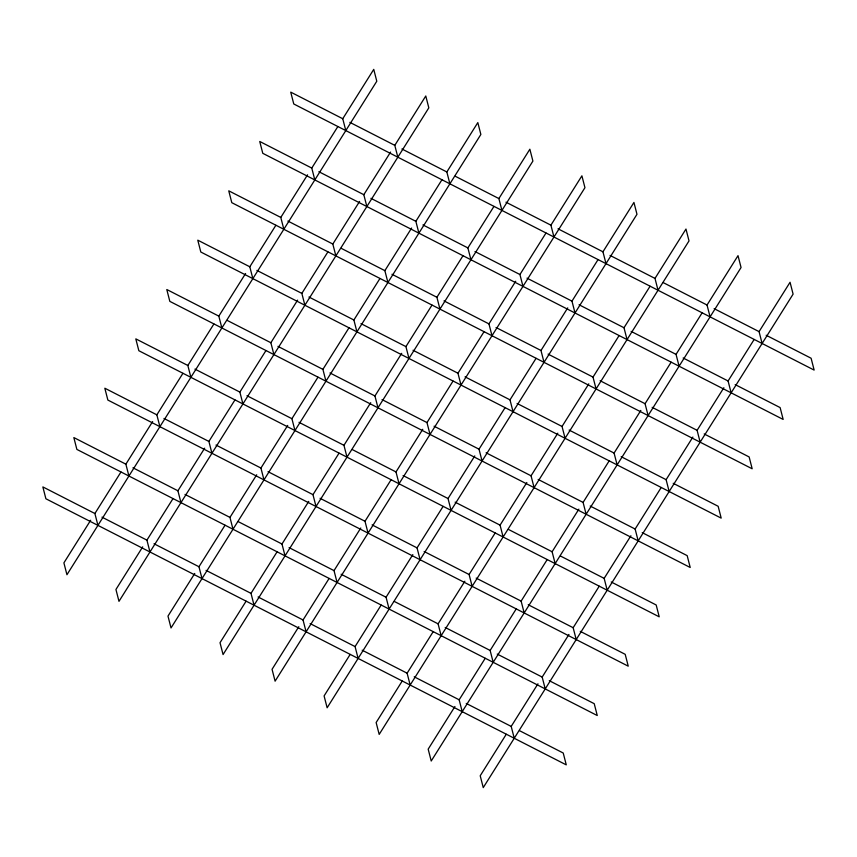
<?xml version="1.0" encoding="UTF-8"?>
<svg xmlns="http://www.w3.org/2000/svg" width="857" height="857" viewBox="0 0 857 857"><rect width="100%" height="100%" fill="white"/><g stroke="black" fill="none" stroke-linecap="round" stroke-linejoin="round"><path stroke-width="1.29" d="M90.66 520.253L63.9 562.867L66.942 574.726L376.791 81.233L373.748 69.385L342.757 118.737L345.8 130.585M97.934 525.373L94.891 513.525L120.944 472.025M128.914 476.021L125.872 464.173L152.632 421.558M159.895 426.679L156.852 414.831L182.916 373.331M190.886 377.326L187.844 365.478L213.896 323.978M221.867 327.974L218.824 316.126L245.584 273.512M252.847 278.632L249.805 266.784L275.868 225.284M283.838 229.28L280.796 217.432L307.556 174.817M314.819 179.927L311.777 168.079L337.829 126.59M142.701 546.862L115.941 589.487L118.984 601.335L428.821 107.843L425.779 95.995L394.798 145.347L397.841 157.195M149.964 551.983L146.922 540.135L172.985 498.635M180.956 502.63L177.913 490.782L204.673 448.168M211.936 453.289L208.894 441.441L234.947 399.94M242.917 403.936L239.874 392.088L265.938 350.588M273.908 354.594L270.866 342.736L297.625 300.121M304.888 305.242L301.846 293.394L327.899 251.894M335.869 255.889L332.827 244.041L359.586 201.427M366.86 206.548L363.818 194.7L390.578 152.075M194.743 573.472L167.983 616.097L171.025 627.945L480.863 134.463L477.82 122.605L446.84 171.957L449.882 183.805M202.006 578.593L198.963 566.745L225.016 525.245M232.997 529.251L229.955 517.403L256.704 474.778M263.977 479.899L260.935 468.051L287.695 425.426M294.958 430.546L291.916 418.698L317.968 377.198M325.949 381.204L322.907 369.356L348.96 327.856M356.93 331.852L353.887 320.004L379.94 278.504M387.91 282.499L384.868 270.651L411.628 228.037M418.902 233.158L415.859 221.31L441.912 179.809M246.077 601.207L220.024 642.707L223.066 654.555L532.904 161.073L529.862 149.225L498.881 198.567L501.923 210.415M254.047 605.203L251.005 593.355L277.057 551.865M285.027 555.861L281.985 544.013L308.745 501.388M316.019 506.508L312.976 494.66L339.029 453.16M346.999 457.156L343.957 445.308L370.717 402.694M377.98 407.814L374.938 395.966L401.697 353.341M408.971 358.462L405.929 346.614L431.982 305.113M439.952 309.12L436.909 297.272L462.962 255.772M470.932 259.767L467.89 247.919L493.943 206.419M298.814 626.703L272.055 669.317L275.097 681.165L584.945 187.683L581.903 175.835L550.912 225.177L553.954 237.025M306.088 631.823L303.046 619.975L329.099 578.475M337.069 582.471L334.026 570.623L360.786 527.998M368.049 533.118L365.007 521.27L391.071 479.77M399.041 483.777L395.998 471.928L422.758 429.303M430.021 434.424L426.979 422.576L453.032 381.076M461.002 385.072L457.959 373.224L484.023 331.734M491.993 335.73L488.951 323.882L515.71 281.257M522.974 286.377L519.931 274.529L545.984 233.029M350.149 654.437L324.096 695.927L327.138 707.775L636.976 214.293L633.934 202.445L602.953 251.797L605.995 263.645M358.119 658.433L355.077 646.585L381.14 605.085M389.11 609.081L386.068 597.233L412.828 554.618M420.091 559.728L417.048 547.88L443.101 506.391M451.071 510.386L448.029 498.538L474.789 455.913M482.062 461.034L479.02 449.186L505.073 407.686M513.043 411.692L510.001 399.844L536.053 358.344M544.024 362.34L540.981 350.492L567.741 307.867M575.015 312.987L571.973 301.139L598.025 259.639M402.19 681.047L376.137 722.537L379.18 734.395L689.017 240.903L685.975 229.055L654.994 278.407L658.037 290.255M410.16 685.043L407.118 673.195L433.171 631.695M441.141 635.69L438.098 623.842L464.858 581.228M472.132 586.349L469.09 574.501L495.142 533M503.113 536.996L500.07 525.148L526.83 482.523M534.093 487.644L531.051 475.796L557.811 433.181M565.084 438.302L562.042 426.454L588.802 383.829M596.065 388.949L593.023 377.101L619.075 335.601M627.045 339.597L624.003 327.749L650.067 286.259M454.928 706.532L428.179 749.157L431.221 761.005L741.059 267.513L738.016 255.665L707.036 305.017L710.078 316.865M462.202 711.653L459.159 699.805L485.212 658.305M493.182 662.3L490.14 650.452L516.193 608.963M524.173 612.959L521.131 601.111L547.184 559.61M555.154 563.606L552.112 551.758L578.871 509.144M586.134 514.264L583.092 502.406L609.145 460.916M617.126 464.912L614.083 453.064L640.832 410.439M648.106 415.559L645.064 403.711L671.117 362.211M679.087 366.218L676.044 354.37L702.097 312.869M506.262 734.267L480.209 775.767L483.252 787.615L793.1 294.133L790.058 282.274L759.066 331.627L762.109 343.475M514.243 738.263L511.2 726.415L537.96 683.8M545.223 688.921L542.181 677.073L568.941 634.448M576.204 639.568L573.162 627.72L599.214 586.22M607.195 590.216L604.153 578.368L630.913 535.754M638.176 540.874L635.133 529.026L661.186 487.526M669.156 491.522L666.114 479.674L692.874 437.059M700.148 442.169L697.105 430.321L723.865 387.707M731.128 392.827L728.086 380.979L754.139 339.479M342.757 118.737L290.727 92.127L293.769 103.976L814.15 370.085L811.108 358.237L766.169 335.258M349.86 122.358L394.798 145.347M401.901 148.979L446.84 171.957M455.121 176.188L498.881 198.567M505.973 202.198L550.912 225.177M558.014 228.808L602.953 251.797M610.045 255.418L654.994 278.407M663.275 282.639L707.036 305.017M714.127 308.649L759.066 331.627M311.777 168.079L259.735 141.469L262.778 153.317L783.169 419.437L780.127 407.589L735.177 384.611M318.868 171.711L363.818 194.7M370.91 198.321L415.859 221.31M422.951 224.93L467.89 247.919M474.992 251.551L519.931 274.529M527.023 278.161L571.973 301.139M579.064 304.771L624.003 327.749M631.106 331.38L676.044 354.37M683.147 357.99L728.086 380.979M280.796 217.432L228.755 190.822L231.797 202.67L752.178 468.79L749.136 456.942L704.197 433.953M287.888 221.063L332.827 244.041M341.107 248.273L384.868 270.651M391.97 274.283L436.909 297.272M444.001 300.893L488.951 323.882M496.042 327.503L540.981 350.492M548.084 354.123L593.023 377.101M600.125 380.733L645.064 403.711M652.156 407.343L697.105 430.321M249.805 266.784L197.774 240.164L200.817 252.022L721.198 518.131L718.155 506.283L673.216 483.305M256.907 270.405L301.846 293.394M308.948 297.025L353.887 320.004M360.979 323.635L405.929 346.614M413.02 350.245L457.959 373.224M465.062 376.855L510.001 399.844M517.092 403.465L562.042 426.454M569.134 430.075L614.083 453.064M621.175 456.695L666.114 479.674M218.824 316.126L166.783 289.516L169.825 301.364L690.217 567.484L687.175 555.636L642.225 532.647M227.105 320.357L270.866 342.736M277.957 346.367L322.907 369.356M329.999 372.977L374.938 395.966M382.04 399.598L426.979 422.576M434.07 426.208L479.02 449.186M486.112 452.817L531.051 475.796M538.153 479.427L583.092 502.406M590.194 506.037L635.133 529.026M187.844 365.478L135.802 338.869L138.845 350.717L659.226 616.836L656.183 604.978L611.245 581.999M194.935 369.11L239.874 392.088M246.977 395.72L291.916 418.698M299.018 422.33L343.957 445.308M352.238 449.55L395.998 471.928M403.09 475.549L448.029 498.538M455.131 502.17L500.07 525.148M508.351 529.38L552.112 551.758M560.392 555.989L604.153 578.368M156.852 414.831L104.822 388.21L107.864 400.058L628.245 666.178L625.203 654.33L580.264 631.352M163.955 418.452L208.894 441.441M215.996 445.062L260.935 468.051M268.027 471.682L312.976 494.66M320.068 498.292L365.007 521.27M372.109 524.902L417.048 547.88M424.14 551.512L469.09 574.501M476.181 578.121L521.131 601.111M528.223 604.742L573.162 627.72M125.872 464.173L73.831 437.563L76.873 449.411L597.265 715.531L594.222 703.683L549.273 680.694M132.964 467.804L177.913 490.782M185.005 494.414L229.955 517.403M238.225 521.634L281.985 544.013M289.088 547.634L334.026 570.623M341.118 574.254L386.068 597.233M394.349 601.464L438.098 623.842M445.201 627.474L490.14 650.452M497.242 654.084L542.181 677.073M94.891 513.525L42.85 486.915L45.892 498.763L566.273 764.873L563.231 753.024L519.471 730.646M101.983 517.157L146.922 540.135M154.024 543.767L198.963 566.745M206.066 570.376L251.005 593.355M258.096 596.986L303.046 619.975M310.138 623.596L355.077 646.585M362.179 650.206L407.118 673.195M414.22 676.826L459.159 699.805M466.251 703.436L511.2 726.415"/></g></svg>
